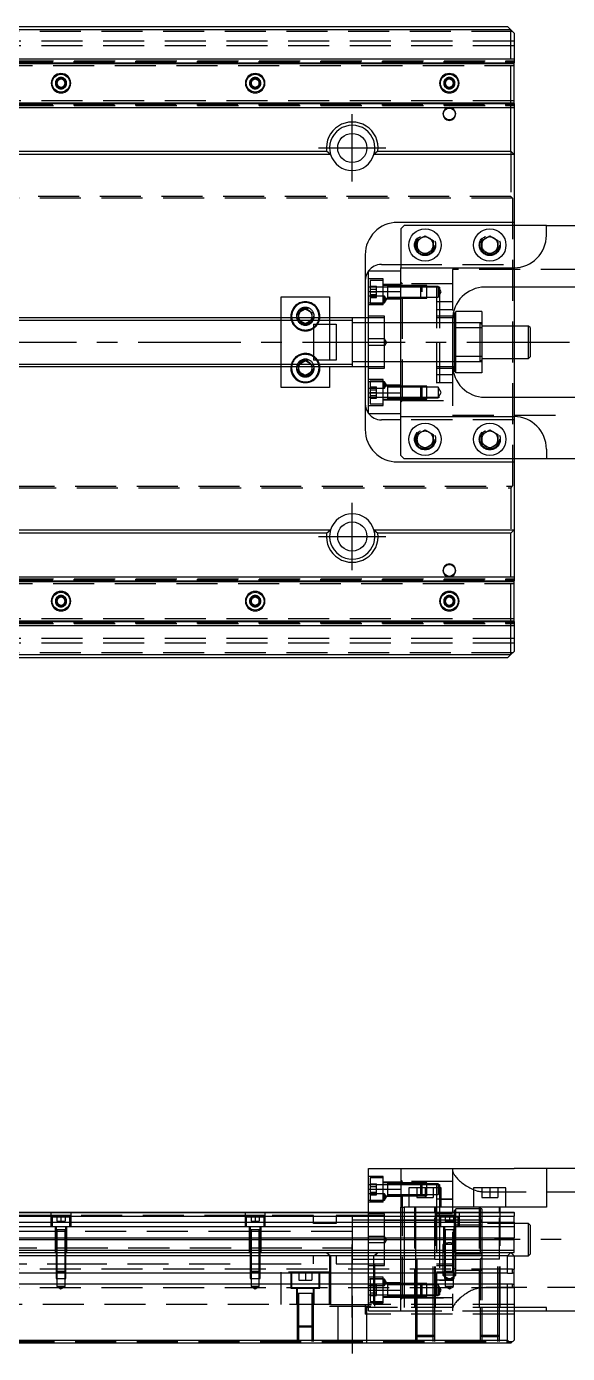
# Model space of a CAD drawing. Extents: x -12 to 752, y -349 to 110.
# Drawn here: x 309.3 to 476.5, y -312.4 to 97.5 of the extents above; entities that cross this region are included whole.
import ezdxf

# ---------------------------------------------------------------- set-up
doc = ezdxf.new("R2010")
doc.units = 0
doc.linetypes.add('CENTER', pattern=[50.8, 31.75, -6.35, 6.35, -6.35])
doc.linetypes.add('DASHED', pattern=[19.05, 12.7, -6.35])
doc.layers.get('0').update_dxf_attribs({"linetype": 'CONTINUOUS'})
doc.layers.add('CENTER', color=1, linetype='CENTER')

msp = doc.modelspace()

# ---------------------------------------------------------------- linework, layer by layer
at = {"color": 3, "linetype": 'DASHED'}
for p, q in [((459.5, 96), (290.5, 96)), ((460, 93), (0, 93)), ((460, 91.5), (0, 91.5)), ((0, 86.7), (460, 86.7)), ((298.5, 86.26), (460, 86.26)), ((305, 86.91), (460, 86.91)), ((459, 72.5), (459, 87.5)), ((298.5, 85.5), (460, 85.5)), ((318.5, 80), (318.52, 80.22)), ((378.5, 80), (378.52, 80.22)), ((438.5, 80), (438.52, 80.22)), ((460, 74.5), (298.5, 74.5)), ((0, 73.3), (460, 73.3)), ((298.5, 73.74), (460, 73.74)), ((305, 73.09), (460, 73.09)), ((459, 59), (459, 45)), ((459.5, 44.5), (0.5, 44.5)), ((459, 45), (1, 45)), ((459.5, 44.5), (459, 45)), ((459.5, 44.5), (459.5, -44.5)), ((460, 36), (460, 24)), ((429.5, 30), (429.52, 30.35)), ((449.5, 30), (449.52, 30.35)), ((425, 24), (460, 24)), ((425, 15.65), (425, 22)), ((441, 22.5), (441, 7)), ((500, 22.5), (441, 22.5)), ((460, 24), (460, 23)), ((460, 23), (460, 17)), ((419.5, 19.56), (415, 19.56)), ((415.5, 17), (415, 17)), ((419.5, 19.06), (415.5, 19.06)), ((415.5, 19.06), (415.5, 15.56)), ((415.5, 17.29), (417.5, 17.29)), ((415.5, 17.06), (417.5, 17.06)), ((419.5, 17), (415.5, 17)), ((415.5, 16.42), (417.5, 16.42)), ((417.5, 16.42), (417.5, 17.29)), ((417.5, 14.69), (417.5, 16.42)), ((419.5, 11.56), (419.5, 19.56)), ((425, 17.81), (419.5, 17.81)), ((420.9, 17.56), (419.5, 17.56)), ((420.9, 17), (419.5, 17)), ((420.9, 17.56), (420.89, 17.56)), ((420.9, 17.56), (420.9, 13.56)), ((420.9, 17.56), (420.9, 17.56)), ((425, 17.56), (420.9, 17.56)), ((425, 17.21), (420.9, 17.21)), ((425, 17), (420.9, 17)), ((420.9, 16.97), (420.9, 15.7)), ((425.5, 18), (425, 18.5)), ((425.5, 18), (425, 18)), ((431.15, 17.56), (425, 17.56)), ((431.15, 17.56), (425, 17.56)), ((431.5, 17.21), (425, 17.21)), ((431.5, 17), (425, 17)), ((441, 18), (425.5, 18)), ((425.5, -18), (425.5, 18)), ((431.5, 17.21), (431.15, 17.56)), ((433, 17.56), (431.15, 17.56)), ((431.15, 15.56), (431.15, 17.56)), ((431.5, 17.21), (431.5, 15.56)), ((433, 17.21), (431.5, 17.21)), ((433, 17), (431.5, 17)), ((433, 13.56), (433, 17.56)), ((436.5, 17.21), (433, 17.21)), ((436, 17), (433, 17)), ((437, 17), (436, 17)), ((436, 17), (436, 0)), ((437.45, 15.56), (436.5, 17.21)), ((436.5, 17.21), (436.5, 15.56)), ((437, 17), (437, 0)), ((420, 14.2), (415, 14.2)), ((415.5, 15.56), (415.5, 12.06)), ((415.5, 15.56), (417.5, 15.56)), ((415.5, 14.69), (417.5, 14.69)), ((415.5, 14.06), (417.5, 14.06)), ((415.5, 13.82), (417.5, 13.82)), ((417.5, 13.82), (417.5, 14.69)), ((419.5, 13.56), (420.9, 13.56)), ((425, 13.31), (419.5, 13.31)), ((420.6, 13.2), (420, 14.2)), ((420, 13.2), (420, 14.2)), ((420, 12.2), (420.6, 13.2)), ((420.6, 13.2), (420, 13.2)), ((420, 12.2), (420, 13.2)), ((420.89, 13.56), (420.9, 13.56)), ((420.9, 15.42), (420.9, 14.14)), ((420.9, 13.91), (425, 13.91)), ((420.9, 13.56), (420.9, 13.56)), ((420.9, 13.56), (425, 13.56)), ((425, 13.91), (431.5, 13.91)), ((425, 13.56), (431.15, 13.56)), ((425, 13.56), (431.15, 13.56)), ((431.15, 13.56), (431.15, 15.56)), ((431.15, 13.56), (431.5, 13.91)), ((431.15, 13.56), (433, 13.56)), ((431.5, 13.91), (433, 13.91)), ((433, 13.91), (436.5, 13.91)), ((437, 12.5), (436, 12.5)), ((436.5, 13.91), (437.45, 15.56)), ((436.5, 15.56), (436.5, 13.91)), ((441, 12.5), (437, 12.5)), ((393, 8), (393.01, 8.25)), ((415, 12.2), (420, 12.2)), ((419.5, 11.56), (415, 11.56)), ((415.5, 12.06), (419.5, 12.06)), ((441, 10), (436, 10)), ((388, 2.5), (388, 7.5)), ((393.5, 6.85), (393.5, 7.5)), ((395.5, 5.69), (393.5, 6.85)), ((397.5, 6.85), (395.5, 5.69)), ((397.5, 7.5), (397.5, 6.85)), ((403, 7.5), (403, -7.5)), ((415, 6), (410, 6)), ((414, 7.5), (414, 6)), ((414, 6), (414, -6)), ((420, 8), (415, 8)), ((420, 7.5), (415, 7.5)), ((420, 6), (415, 6)), ((420, 1), (420, 8)), ((425, 6), (420, 6)), ((436, 6), (425, 6)), ((441, 8), (436, 8)), ((441, 7.5), (436, 7.5)), ((441, 6), (436, 6)), ((441.01, 7.5), (441, 7.5)), ((441.5, 6), (441, 6)), ((442, 6), (441.5, 6)), ((449.5, 6), (442, 6)), ((450, 5.5), (449.5, 6)), ((449.5, -6), (449.5, 6)), ((450, 6), (449.5, 6)), ((460, 5), (460, -5)), ((388, -2.5), (388, 2.5)), ((420, 1), (415, 1)), ((420.6, 0), (420, 1)), ((420, -1), (420, 1)), ((436, 0), (436, -17)), ((437, 0), (437, -17)), ((388, -7.5), (388, -2.5)), ((420, -1), (415, -1)), ((420.6, 0), (420, -1)), ((420, -8), (420, -1)), ((393, -8), (393.01, -7.75)), ((393.5, -6.85), (395.5, -5.69)), ((393.5, -7.5), (393.5, -6.85)), ((395.5, -5.69), (397.5, -6.85)), ((397.5, -6.85), (397.5, -7.5)), ((410, -6), (415, -6)), ((414, -6), (414, -7.5)), ((415, -6), (420, -6)), ((415, -7.5), (420, -7.5)), ((415, -8), (420, -8)), ((420, -6), (425, -6)), ((425, -6), (436, -6)), ((436, -6), (441, -6)), ((436, -7.5), (441, -7.5)), ((436, -8), (441, -8)), ((441, -6), (441.5, -6)), ((441, -7), (441, -22.5)), ((441, -7.5), (441.01, -7.5)), ((441.5, -6), (442, -6)), ((442, -6), (449.5, -6)), ((449.5, -6), (450, -5.5)), ((449.5, -6), (450, -6)), ((419.5, -11.56), (415, -11.56)), ((420, -12.2), (415, -12.2)), ((419.5, -12.06), (415.5, -12.06)), ((415.5, -12.06), (415.5, -19.06)), ((419.5, -15.56), (419.5, -11.56)), ((420.6, -13.2), (420, -12.2)), ((420, -13.2), (420, -12.2)), ((436, -10), (441, -10)), ((415, -14.2), (420, -14.2)), ((415.5, -13.82), (417.5, -13.82)), ((415.5, -14.06), (417.5, -14.06)), ((415.5, -14.69), (417.5, -14.69)), ((415.5, -15.56), (417.5, -15.56)), ((417.5, -14.06), (417.5, -13.82)), ((417.5, -15.56), (417.5, -14.06)), ((417.5, -17.06), (417.5, -15.56)), ((425, -13.31), (419.5, -13.31)), ((420.9, -13.56), (419.5, -13.56)), ((419.5, -19.56), (419.5, -15.56)), ((420.6, -13.2), (420, -13.2)), ((420, -14.2), (420.6, -13.2)), ((420.6, -13.2), (420, -13.2)), ((420, -14.2), (420, -13.2)), ((420.9, -13.56), (420.89, -13.56)), ((420.9, -13.56), (420.9, -17.56)), ((420.9, -13.56), (420.9, -17.56)), ((420.9, -13.56), (420.9, -17.56)), ((425, -13.56), (420.9, -13.56)), ((420.9, -13.56), (420.9, -13.56)), ((425, -13.91), (420.9, -13.91)), ((431.15, -13.56), (425, -13.56)), ((431.15, -13.56), (425, -13.56)), ((431.5, -13.91), (425, -13.91)), ((425, -22), (425, -15.65)), ((431.5, -13.91), (431.15, -13.56)), ((433, -13.56), (431.15, -13.56)), ((431.15, -17.56), (431.15, -13.56)), ((433, -13.91), (431.5, -13.91)), ((431.5, -13.91), (431.5, -17.21)), ((433, -17.56), (433, -13.56)), ((436.5, -13.91), (433, -13.91)), ((436, -12.5), (437, -12.5)), ((437.45, -15.56), (436.5, -13.91)), ((436.5, -13.91), (436.5, -17.21)), ((436.5, -17.21), (437.45, -15.56)), ((437, -12.5), (441, -12.5)), ((415, -17), (415.5, -17)), ((415, -19.56), (419.5, -19.56)), ((415.5, -16.42), (417.5, -16.42)), ((415.5, -17), (419.5, -17)), ((415.5, -17.06), (417.5, -17.06)), ((415.5, -17.29), (417.5, -17.29)), ((415.5, -19.06), (419.5, -19.06)), ((417.5, -17.29), (417.5, -17.06)), ((419.5, -17), (420.9, -17)), ((419.5, -17.56), (420.9, -17.56)), ((419.5, -17.81), (425, -17.81)), ((420.89, -17.56), (420.9, -17.56)), ((420.9, -17), (425, -17)), ((420.9, -17.21), (425, -17.21)), ((420.9, -17.56), (425, -17.56)), ((420.9, -17.56), (420.9, -17.56)), ((425, -17), (431.5, -17)), ((425, -17.21), (431.5, -17.21)), ((425, -17.56), (431.15, -17.56)), ((425, -17.56), (431.15, -17.56)), ((425, -18.5), (425.5, -18)), ((425, -18), (425.5, -18)), ((425.5, -18), (441, -18)), ((431.15, -17.56), (431.5, -17.21)), ((431.15, -17.56), (433, -17.56)), ((431.5, -17), (433, -17)), ((431.5, -17.21), (433, -17.21)), ((433, -17), (436, -17)), ((433, -17.21), (436.5, -17.21)), ((436, -17), (437, -17)), ((460, -17), (460, -23)), ((460, -24), (425, -24)), ((441, -22.5), (500, -22.5)), ((460, -23), (460, -24)), ((460, -24), (460, -36)), ((429.5, -30), (429.51, -29.71)), ((449.5, -30), (449.51, -29.71)), ((0.5, -44.5), (459.5, -44.5)), ((1, -45), (459, -45)), ((459, -45), (459.5, -44.5)), ((459, -45), (459, -59)), ((0, -73.3), (460, -73.3)), ((298.5, -73.74), (460, -73.74)), ((305, -73.09), (460, -73.09)), ((459, -87.5), (459, -72.5)), ((298.5, -74.5), (460, -74.5)), ((318.5, -80), (318.52, -79.75)), ((378.5, -80), (378.52, -79.75)), ((438.5, -80), (438.52, -79.78)), ((460, -85.5), (298.5, -85.5)), ((0, -86.7), (460, -86.7)), ((298.5, -86.26), (460, -86.26)), ((305, -86.91), (460, -86.91)), ((460, -91.5), (0, -91.5)), ((460, -93), (0, -93)), ((459.5, -96), (290.5, -96)), ((419.5, -257.66), (415, -257.66)), ((419.5, -258.16), (415.5, -258.16)), ((415.5, -258.16), (415.5, -261.66)), ((419.5, -265.66), (419.5, -257.66)), ((441, -255.22), (441, -255.84)), ((441, -255.84), (441.01, -255.98)), ((441, -255.84), (441, -298.6)), ((441.01, -255.98), (441.04, -256.14)), ((441.04, -256.14), (441.08, -256.3)), ((441.08, -256.3), (441.15, -256.48)), ((441.15, -256.48), (441.23, -256.66)), ((441.23, -256.66), (441.34, -256.86)), ((441.34, -256.86), (441.45, -257.05)), ((441.45, -257.05), (441.59, -257.26)), ((441.59, -257.26), (441.79, -257.54)), ((441.79, -257.54), (442.02, -257.82)), ((442.02, -257.82), (442.27, -258.12)), ((442.27, -258.12), (442.55, -258.41)), ((415, -260.22), (415.5, -260.22)), ((415, -260.22), (415.5, -260.22)), ((415.5, -259.93), (417.5, -259.93)), ((415.5, -260.16), (417.5, -260.16)), ((415.5, -260.22), (419.5, -260.22)), ((415.5, -260.22), (419.5, -260.22)), ((415.5, -260.8), (417.5, -260.8)), ((415.5, -261.66), (415.5, -265.16)), ((415.5, -261.66), (417.5, -261.66)), ((417.5, -260.8), (417.5, -259.93)), ((417.5, -262.53), (417.5, -260.8)), ((425, -259.41), (419.5, -259.41)), ((420.9, -259.66), (419.5, -259.66)), ((419.5, -260.22), (420.9, -260.22)), ((419.5, -260.22), (420.9, -260.22)), ((420.9, -259.66), (420.89, -259.66)), ((425, -259.66), (420.9, -259.66)), ((420.9, -259.66), (420.9, -259.66)), ((420.9, -259.66), (420.9, -263.66)), ((420.9, -260.01), (420.9, -261.53)), ((425, -260.01), (420.9, -260.01)), ((420.9, -260.22), (425, -260.22)), ((420.9, -260.22), (425, -260.22)), ((420.9, -261.53), (420.9, -261.8)), ((420.9, -261.66), (420.9, -263.66)), ((420.9, -261.8), (420.9, -263.31)), ((425.5, -259.22), (425, -258.72)), ((425.5, -259.22), (425, -259.22)), ((431.15, -259.66), (425, -259.66)), ((431.15, -259.66), (425, -259.66)), ((431.5, -260.01), (425, -260.01)), ((425, -260.22), (431.5, -260.22)), ((425, -260.22), (431.5, -260.22)), ((425.5, -295.22), (425.5, -259.22)), ((441, -259.22), (425.5, -259.22)), ((430, -261.22), (430, -264.22)), ((431.5, -260.01), (431.15, -259.66)), ((433, -259.66), (431.15, -259.66)), ((431.15, -261.22), (431.15, -259.66)), ((431.15, -261.66), (431.15, -261.22)), ((431.15, -263.66), (431.15, -261.66)), ((433, -260.01), (431.5, -260.01)), ((431.5, -260.01), (431.5, -261.22)), ((431.5, -260.22), (433, -260.22)), ((431.5, -260.22), (433, -260.22)), ((431.5, -261.22), (431.5, -261.66)), ((431.5, -261.66), (431.5, -263.31)), ((432.5, -261.22), (432.5, -264.22)), ((433, -261.22), (433, -259.66)), ((436.5, -260.01), (433, -260.01)), ((433, -260.22), (436, -260.22)), ((433, -260.22), (436, -260.22)), ((433, -263.66), (433, -261.22)), ((435, -261.22), (435, -264.22)), ((436, -260.22), (437, -260.22)), ((436, -260.22), (436, -261.22)), ((436, -261.22), (436, -267.22)), ((437.45, -261.66), (436.5, -260.01)), ((436.5, -260.01), (436.5, -261.66)), ((436.5, -263.31), (437.45, -261.66)), ((436.5, -261.66), (436.5, -263.31)), ((437, -260.22), (437, -268.72)), ((442.55, -258.41), (442.85, -258.72)), ((442.85, -258.72), (443.18, -259.02)), ((443.18, -259.02), (443.47, -259.28)), ((443.47, -259.28), (443.77, -259.54)), ((443.77, -259.54), (444.1, -259.8)), ((444.1, -259.8), (444.43, -260.05)), ((444.43, -260.05), (444.79, -260.31)), ((444.79, -260.31), (445.17, -260.56)), ((445.17, -260.56), (445.57, -260.81)), ((445.57, -260.81), (445.98, -261.05)), ((445.98, -261.05), (446.36, -261.26)), ((446.36, -261.26), (446.75, -261.45)), ((446.75, -261.45), (447.16, -261.64)), ((447.16, -261.64), (447.58, -261.81)), ((447.58, -261.81), (448.01, -261.97)), ((448.01, -261.97), (448.45, -262.11)), ((448.45, -262.11), (448.75, -262.19)), ((448.75, -262.19), (449.06, -262.26)), ((449.06, -262.26), (449.37, -262.33)), ((450, -261.22), (450, -264.22)), ((452.5, -261.22), (452.5, -264.22)), ((455, -261.22), (455, -264.22)), ((420, -263.02), (415, -263.02)), ((415, -265.02), (420, -265.02)), ((419.5, -265.66), (415, -265.66)), ((415.5, -262.53), (417.5, -262.53)), ((415.5, -263.16), (417.5, -263.16)), ((415.5, -263.4), (417.5, -263.4)), ((415.5, -265.16), (419.5, -265.16)), ((417.5, -263.4), (417.5, -262.53)), ((419.5, -263.66), (420.9, -263.66)), ((425, -263.91), (419.5, -263.91)), ((420.6, -264.02), (420, -263.02)), ((420, -264.02), (420, -263.02)), ((420.6, -264.02), (420, -264.02)), ((420, -265.02), (420.6, -264.02)), ((420, -265.02), (420, -264.02)), ((420.6, -264.02), (420, -264.02)), ((420.89, -263.66), (425, -263.66)), ((420.9, -263.31), (425, -263.31)), ((425, -263.31), (427.5, -263.31)), ((425, -263.66), (427.5, -263.66)), ((425, -263.66), (427.5, -263.66)), ((427.5, -263.31), (431.5, -263.31)), ((427.5, -263.66), (431.15, -263.66)), ((427.5, -263.66), (431.15, -263.66)), ((430, -264.22), (432.5, -264.22)), ((431.15, -263.66), (431.5, -263.31)), ((431.15, -263.66), (433, -263.66)), ((431.5, -263.31), (433, -263.31)), ((432.5, -264.22), (435, -264.22)), ((433, -263.31), (436.5, -263.31)), ((437, -264.72), (436, -264.72)), ((437, -264.72), (437.5, -264.72)), ((437.5, -264.72), (437, -264.72)), ((437.5, -264.72), (441, -264.72)), ((441, -264.72), (437.5, -264.72)), ((449.37, -262.33), (449.68, -262.38)), ((449.68, -262.38), (450.01, -262.42)), ((450, -264.22), (452.5, -264.22)), ((450.01, -262.42), (450.34, -262.46)), ((450.34, -262.46), (450.67, -262.47)), ((450.67, -262.47), (451, -262.48)), ((451, -262.48), (483, -262.48)), ((452.5, -264.22), (455, -264.22)), ((317, -269.72), (298.5, -269.72)), ((317, -273.22), (317, -268.72)), ((323, -269.72), (317, -269.72)), ((317.25, -270.22), (317.25, -273.22)), ((322.75, -270.22), (317.25, -270.22)), ((318.75, -270.22), (318.75, -271.52)), ((320, -270.22), (320, -271.52)), ((321.25, -270.22), (321.25, -271.52)), ((322.75, -273.22), (322.75, -270.22)), ((323, -268.72), (323, -273.22)), ((377, -269.72), (323, -269.72)), ((377, -273.22), (377, -268.72)), ((383, -269.72), (377, -269.72)), ((377.25, -270.22), (377.25, -273.22)), ((382.75, -270.22), (377.25, -270.22)), ((378.75, -270.22), (378.75, -271.52)), ((380, -270.22), (380, -271.52)), ((381.25, -270.22), (381.25, -271.52)), ((382.75, -273.22), (382.75, -270.22)), ((383, -268.72), (383, -273.22)), ((398, -269.72), (383, -269.72)), ((398, -272.22), (398, -269.72)), ((410, -269.72), (405, -269.72)), ((405, -269.72), (405, -272.22)), ((415, -269.72), (410, -269.72)), ((410, -269.72), (410, -277.22)), ((410, -269.72), (410, -277.22)), ((415, -281.22), (415, -268.72)), ((420, -269.22), (415, -269.22)), ((420, -269.72), (415, -269.72)), ((420, -276.22), (420, -269.22)), ((425, -281.22), (425, -268.72)), ((426, -268.72), (426, -281.22)), ((429.25, -267.22), (429.25, -298.22)), ((429.5, -267.22), (429.5, -268.72)), ((429.5, -268.72), (429.5, -281.22)), ((435.5, -268.72), (435.5, -267.22)), ((435.5, -283.22), (435.5, -268.72)), ((435.75, -298.22), (435.75, -267.22)), ((436, -267.22), (436, -268.72)), ((436, -268.72), (436, -294.22)), ((441, -269.22), (436, -269.22)), ((441.5, -269.72), (436, -269.72)), ((437, -273.22), (437, -268.72)), ((437.25, -270.22), (437.25, -273.22)), ((442.75, -270.22), (437.25, -270.22)), ((438.75, -270.22), (438.75, -271.52)), ((440, -270.22), (440, -271.52)), ((441.25, -270.22), (441.25, -271.52)), ((441.75, -268.22), (441.5, -268.22)), ((441.5, -268.22), (441.5, -268.72)), ((441.5, -268.72), (441.5, -273.22)), ((442, -268.72), (442, -267.72)), ((449.5, -267.72), (442, -267.72)), ((442, -272.75), (442, -268.72)), ((442.75, -273.22), (442.75, -270.22)), ((443, -268.72), (443, -273.22)), ((449.25, -267.22), (449.25, -298.22)), ((449.5, -267.22), (449.5, -268.72)), ((450, -267.72), (449.5, -267.72)), ((449.5, -268.72), (449.5, -283.22)), ((450, -267.72), (450, -268.72)), ((450, -268.72), (450, -272.75)), ((455.5, -268.72), (455.5, -267.22)), ((455.5, -283.22), (455.5, -268.72)), ((455.75, -298.22), (455.75, -267.22)), ((323, -273.22), (317, -273.22)), ((318.25, -281.22), (318.25, -273.22)), ((318.5, -273.22), (318.5, -274.22)), ((318.5, -274.21), (318.5, -274.22)), ((321.5, -274.22), (318.5, -274.22)), ((318.5, -274.22), (318.5, -274.22)), ((318.5, -274.22), (318.5, -281.22)), ((318.75, -271.52), (320, -271.52)), ((318.75, -274.22), (318.75, -281.22)), ((320, -271.52), (321.25, -271.52)), ((321.5, -274.22), (320, -274.22)), ((321.25, -281.22), (321.25, -274.22)), ((321.5, -274.22), (321.5, -273.22)), ((321.5, -274.22), (321.5, -274.21)), ((321.5, -274.22), (321.5, -274.22)), ((321.5, -281.22), (321.5, -274.22)), ((321.75, -273.22), (321.75, -281.22)), ((383, -273.22), (377, -273.22)), ((378.25, -281.22), (378.25, -273.22)), ((378.5, -273.22), (378.5, -274.22)), ((378.5, -274.21), (378.5, -274.22)), ((381.5, -274.22), (378.5, -274.22)), ((378.5, -274.22), (378.5, -281.22)), ((378.5, -274.22), (378.5, -274.22)), ((378.75, -271.52), (380, -271.52)), ((378.75, -274.22), (378.75, -281.22)), ((380, -271.52), (381.25, -271.52)), ((381.5, -274.22), (380, -274.22)), ((381.25, -281.22), (381.25, -274.22)), ((381.5, -274.22), (381.5, -273.22)), ((381.5, -274.22), (381.5, -274.21)), ((381.5, -281.22), (381.5, -274.22)), ((381.5, -274.22), (381.5, -274.22)), ((381.75, -273.22), (381.75, -281.22)), ((405, -272.22), (398, -272.22)), ((415, -271.22), (410, -271.22)), ((420, -271.22), (415, -271.22)), ((425, -271.22), (420, -271.22)), ((420, -271.22), (425, -271.22)), ((429.5, -271.22), (425, -271.22)), ((425, -271.22), (429.5, -271.22)), ((436, -271.22), (429.5, -271.22)), ((429.5, -271.22), (436, -271.22)), ((441.5, -271.22), (436, -271.22)), ((437, -273.22), (437, -294.22)), ((443, -273.22), (437, -273.22)), ((438.25, -281.22), (438.25, -273.22)), ((438.5, -273.22), (438.5, -274.22)), ((438.5, -274.21), (438.5, -274.22)), ((438.5, -274.22), (438.5, -274.22)), ((438.5, -274.22), (438.5, -281.22)), ((438.75, -271.52), (440, -271.52)), ((438.75, -274.22), (438.75, -281.22)), ((440, -271.52), (441.25, -271.52)), ((441.25, -281.22), (441.25, -274.22)), ((449.5, -271.22), (441.5, -271.22)), ((441.5, -274.22), (441.5, -273.22)), ((441.5, -274.22), (441.5, -274.21)), ((441.5, -274.22), (441.5, -274.22)), ((441.5, -281.22), (441.5, -274.22)), ((441.75, -273.22), (441.75, -281.22)), ((442, -278.72), (442, -272.75)), ((450, -272.75), (442, -272.75)), ((450, -271.72), (449.5, -271.22)), ((450, -271.22), (449.5, -271.22)), ((464.5, -272.22), (450, -272.22)), ((450, -272.75), (450, -281.69)), ((465, -272.72), (464.5, -272.22)), ((464.5, -277.22), (464.5, -272.22)), ((465, -272.72), (465, -277.22)), ((318.25, -274.72), (298.5, -274.72)), ((298.5, -277.22), (460, -277.22)), ((318.5, -274.72), (318.25, -274.72)), ((318.75, -274.72), (318.5, -274.72)), ((321.25, -274.72), (318.75, -274.72)), ((321.5, -274.72), (321.25, -274.72)), ((321.75, -274.72), (321.5, -274.72)), ((378.25, -274.72), (321.75, -274.72)), ((378.5, -274.72), (378.25, -274.72)), ((378.75, -274.72), (378.5, -274.72)), ((381.25, -274.72), (378.75, -274.72)), ((381.5, -274.72), (381.25, -274.72)), ((381.75, -274.72), (381.5, -274.72)), ((410, -274.72), (381.75, -274.72)), ((410, -277.22), (410, -281.22)), ((410, -277.22), (410, -281.22)), ((420, -276.22), (415, -276.22)), ((420, -278.22), (415, -278.22)), ((420.6, -277.22), (420, -276.22)), ((420, -278.22), (420, -276.22)), ((420.6, -277.22), (420, -278.22)), ((420, -285.22), (420, -278.22)), ((440.06, -278.22), (439.94, -278.22)), ((464.5, -282.22), (464.5, -277.22)), ((465, -277.22), (465, -281.72)), ((261.75, -279.72), (318.25, -279.72)), ((318.25, -279.72), (318.5, -279.72)), ((318.5, -279.72), (318.75, -279.72)), ((318.5, -281.22), (318.5, -286.97)), ((318.5, -281.22), (318.5, -286.97)), ((318.75, -279.72), (321.25, -279.72)), ((318.75, -281.22), (318.75, -287.22)), ((321.25, -279.72), (321.5, -279.72)), ((321.25, -287.22), (321.25, -281.22)), ((321.5, -279.72), (321.75, -279.72)), ((321.5, -286.97), (321.5, -281.22)), ((321.5, -286.97), (321.5, -281.22)), ((321.75, -279.72), (378.25, -279.72)), ((378.25, -279.72), (378.5, -279.72)), ((378.5, -279.72), (378.75, -279.72)), ((378.5, -281.22), (378.5, -286.97)), ((378.5, -281.22), (378.5, -286.97)), ((378.75, -279.72), (381.25, -279.72)), ((378.75, -281.22), (378.75, -287.22)), ((381.25, -279.72), (381.5, -279.72)), ((381.25, -287.22), (381.25, -281.22)), ((381.5, -279.72), (381.75, -279.72)), ((381.5, -286.97), (381.5, -281.22)), ((381.5, -286.97), (381.5, -281.22)), ((381.75, -279.72), (410, -279.72)), ((398, -284.72), (398, -282.22)), ((402, -281.22), (403, -282.22)), ((402.06, -281.22), (403.29, -282.22)), ((403, -282.22), (403, -297.72)), ((403.29, -282.22), (403.29, -287.52)), ((405, -282.22), (405, -284.72)), ((410, -281.22), (410, -284.72)), ((410, -281.22), (410, -284.72)), ((415, -287.52), (415, -281.22)), ((416.71, -282.22), (417.94, -281.22)), ((416.71, -287.52), (416.71, -282.22)), ((417, -282.22), (418, -281.22)), ((417, -297.72), (417, -282.22)), ((425, -287.52), (425, -281.22)), ((426, -281.22), (426, -287.52)), ((429.5, -281.22), (429.5, -283.22)), ((438, -278.72), (438, -281.22)), ((438.25, -278.72), (438, -278.72)), ((438, -281.22), (438, -287.52)), ((438.5, -278.72), (438.25, -278.72)), ((438.75, -278.72), (438.5, -278.72)), ((438.5, -281.22), (438.5, -286.97)), ((438.5, -281.22), (438.5, -286.97)), ((441.25, -278.72), (438.75, -278.72)), ((438.75, -281.22), (438.75, -287.22)), ((441.5, -278.72), (441.25, -278.72)), ((441.25, -287.22), (441.25, -281.22)), ((441.75, -278.72), (441.5, -278.72)), ((441.5, -286.97), (441.5, -281.22)), ((441.5, -286.97), (441.5, -281.22)), ((442, -278.72), (441.75, -278.72)), ((442, -281.22), (442, -278.72)), ((442, -287.52), (442, -281.22)), ((450, -281.69), (442, -281.69)), ((449.5, -283.22), (450, -282.72)), ((450, -281.69), (450, -283.22)), ((458, -282.22), (460, -282.22)), ((460, -282.22), (464.5, -282.22)), ((464.5, -282.22), (465, -281.72)), ((459.5, -286.37), (0.5, -286.37)), ((296.71, -284.72), (318.5, -284.72)), ((318.5, -284.72), (318.75, -284.72)), ((318.75, -284.72), (321.25, -284.72)), ((321.25, -284.72), (321.5, -284.72)), ((321.5, -284.72), (378.5, -284.72)), ((378.5, -284.72), (378.75, -284.72)), ((378.75, -284.72), (381.25, -284.72)), ((381.25, -284.72), (381.5, -284.72)), ((381.5, -284.72), (398, -284.72)), ((405, -284.72), (410, -284.72)), ((410, -283.22), (415, -283.22)), ((410, -284.72), (415, -284.72)), ((415, -283.22), (416.71, -283.22)), ((415, -284.72), (416.71, -284.72)), ((415, -285.22), (420, -285.22)), ((416.71, -283.22), (420, -283.22)), ((416.71, -284.72), (420, -284.72)), ((420, -283.22), (425, -283.22)), ((420, -283.22), (425, -283.22)), ((425, -283.22), (429.4, -283.22)), ((425, -283.22), (429.4, -283.22)), ((429.4, -283.22), (429.5, -283.22)), ((429.4, -283.22), (429.5, -283.22)), ((429.5, -283.21), (429.5, -283.22)), ((429.5, -283.22), (429.5, -287.52)), ((429.5, -283.22), (429.5, -283.22)), ((430, -283.22), (430, -287.52)), ((435, -298.22), (435, -283.22)), ((435.5, -298.22), (435.5, -283.21)), ((435.5, -283.22), (435.6, -283.22)), ((435.5, -283.22), (435.6, -283.22)), ((435.6, -283.22), (436, -283.22)), ((435.6, -283.22), (436, -283.22)), ((436, -283.22), (441.5, -283.22)), ((436, -284.72), (441.5, -284.72)), ((436, -285.22), (441, -285.22)), ((441.5, -283.22), (449.5, -283.22)), ((441.75, -286.22), (441.5, -286.22)), ((450, -286.72), (442, -286.72)), ((449.5, -283.21), (449.5, -298.22)), ((450, -283.22), (450, -298.22)), ((455, -298.22), (455, -283.22)), ((455.5, -298.22), (455.5, -283.21)), ((318.5, -286.97), (318.75, -287.22)), ((318.5, -286.97), (318.5, -287.52)), ((318.5, -286.97), (321.5, -286.97)), ((318.5, -287.52), (318.5, -289.22)), ((318.5, -289.22), (321.5, -289.22)), ((318.75, -287.22), (318.75, -289.22)), ((321.25, -287.22), (318.75, -287.22)), ((318.75, -289.22), (318.75, -291.72)), ((321.25, -287.22), (321.5, -286.97)), ((321.25, -289.22), (321.25, -287.22)), ((321.25, -291.72), (321.25, -289.22)), ((321.5, -287.52), (321.5, -286.97)), ((321.5, -289.22), (321.5, -287.52)), ((378.5, -286.97), (378.75, -287.22)), ((378.5, -286.97), (378.5, -287.52)), ((378.5, -286.97), (381.5, -286.97)), ((378.5, -287.52), (378.5, -289.22)), ((378.5, -289.22), (381.5, -289.22)), ((378.75, -287.22), (378.75, -289.22)), ((381.25, -287.22), (378.75, -287.22)), ((378.75, -289.22), (378.75, -291.72)), ((381.25, -287.22), (381.5, -286.97)), ((381.25, -289.22), (381.25, -287.22)), ((381.25, -291.72), (381.25, -289.22)), ((381.5, -287.52), (381.5, -286.97)), ((381.5, -289.22), (381.5, -287.52)), ((403, -287.22), (388, -287.22)), ((388, -287.52), (388, -287.22)), ((388, -290.92), (388, -287.52)), ((388, -297.22), (388, -290.92)), ((391, -287.22), (391, -292.22)), ((391.25, -287.22), (391.25, -287.52)), ((391.25, -287.52), (391.25, -290.92)), ((391.25, -290.92), (391.25, -292.22)), ((393.5, -287.22), (393.5, -289.72)), ((393.5, -289.72), (395.5, -289.72)), ((395.5, -287.22), (395.5, -289.72)), ((395.5, -289.72), (397.5, -289.72)), ((397.5, -287.22), (397.5, -289.72)), ((399.75, -287.52), (399.75, -287.22)), ((399.75, -290.92), (399.75, -287.52)), ((399.75, -292.22), (399.75, -290.92)), ((400, -292.22), (400, -287.22)), ((403, -287.52), (403, -287.22)), ((403, -290.92), (403, -287.52)), ((403, -297.22), (403, -290.92)), ((403.29, -287.52), (403.29, -290.92)), ((403.29, -290.92), (403.29, -297.22)), ((415, -290.92), (415, -287.52)), ((419.5, -288.78), (415, -288.78)), ((420, -289.42), (415, -289.42)), ((415, -292.87), (415, -290.92)), ((416.71, -289.28), (415.5, -289.28)), ((415.5, -289.28), (415.5, -290.92)), ((415.5, -290.92), (415.5, -296.28)), ((416.71, -290.92), (416.71, -287.52)), ((419.5, -289.28), (416.71, -289.28)), ((416.71, -297.22), (416.71, -290.92)), ((419.5, -292.78), (419.5, -288.78)), ((425, -290.53), (419.5, -290.53)), ((420.9, -290.78), (419.5, -290.78)), ((420.6, -290.42), (420, -289.42)), ((420, -290.42), (420, -289.42)), ((420, -291.42), (420.6, -290.42)), ((420.6, -290.42), (420, -290.42)), ((420, -291.42), (420, -290.42)), ((420.9, -290.78), (420.89, -290.78)), ((420.9, -290.78), (420.9, -294.78)), ((425, -290.78), (420.9, -290.78)), ((420.9, -290.78), (420.9, -290.78)), ((420.9, -290.92), (420.9, -294.78)), ((425, -290.92), (425, -287.52)), ((429.5, -290.78), (425, -290.78)), ((429.5, -290.78), (425, -290.78)), ((425, -298.22), (425, -290.92)), ((426, -287.52), (426, -290.92)), ((426, -290.92), (426, -298.22)), ((429.5, -287.52), (429.5, -290.92)), ((430, -290.78), (429.5, -290.78)), ((430, -290.78), (429.5, -290.78)), ((429.5, -290.92), (429.5, -298.22)), ((430, -287.52), (430, -290.92)), ((431.15, -290.78), (430, -290.78)), ((431.15, -290.78), (430, -290.78)), ((430, -290.92), (430, -298.22)), ((431.5, -291.13), (431.15, -290.78)), ((433, -290.78), (431.15, -290.78)), ((431.15, -294.78), (431.15, -290.78)), ((433, -294.78), (433, -290.78)), ((436, -287.22), (438.75, -287.22)), ((438.75, -287.22), (436, -287.22)), ((437, -289.72), (436, -289.72)), ((437, -289.72), (441, -289.72)), ((441, -289.72), (437, -289.72)), ((438, -287.52), (438, -287.59)), ((438, -287.59), (438, -288.22)), ((438, -287.59), (438.17, -288.22)), ((438.5, -287.59), (438, -287.59)), ((438, -288.22), (440, -289.37)), ((442, -288.22), (438, -288.22)), ((438.5, -286.97), (438.75, -287.22)), ((438.5, -286.97), (438.5, -287.52)), ((438.5, -286.97), (441.5, -286.97)), ((438.5, -287.52), (438.5, -289.22)), ((441.5, -287.59), (438.5, -287.59)), ((438.5, -289.22), (441.5, -289.22)), ((438.75, -287.22), (438.75, -289.22)), ((441.25, -287.22), (438.75, -287.22)), ((438.75, -289.22), (438.75, -291.72)), ((440, -289.37), (442, -288.22)), ((441.25, -287.22), (441.5, -286.97)), ((441.25, -289.22), (441.25, -287.22)), ((441.25, -291.72), (441.25, -289.22)), ((441.5, -287.52), (441.5, -286.97)), ((441.5, -289.22), (441.5, -287.52)), ((442, -287.59), (441.5, -287.59)), ((441.83, -288.22), (442, -287.59)), ((442, -287.59), (442, -287.52)), ((442, -288.22), (442, -287.59)), ((459.5, -292.07), (0.5, -292.07)), ((318.75, -291.72), (320, -292.44)), ((321.25, -291.72), (318.75, -291.72)), ((320, -292.44), (321.25, -291.72)), ((378.75, -291.72), (380, -292.44)), ((381.25, -291.72), (378.75, -291.72)), ((380, -292.44), (381.25, -291.72)), ((391, -292.22), (400, -292.22)), ((392.75, -292.22), (392.75, -297.22)), ((393, -292.22), (393, -293.82)), ((393, -293.81), (393, -297.22)), ((398, -293.82), (393, -293.82)), ((398, -293.82), (393, -293.82)), ((393.4, -293.82), (393.4, -297.22)), ((397.6, -297.22), (397.6, -293.82)), ((398, -293.82), (398, -292.22)), ((398, -297.22), (398, -293.81)), ((398.25, -297.22), (398.25, -292.22)), ((415, -291.42), (420, -291.42)), ((415, -299.22), (415, -292.87)), ((415, -292.87), (416.71, -292.87)), ((415, -294.22), (425, -294.22)), ((415, -294.22), (425, -294.22)), ((415.5, -291.04), (417.5, -291.04)), ((415.5, -291.28), (417.5, -291.28)), ((415.5, -291.91), (417.5, -291.91)), ((415.5, -292.78), (417.5, -292.78)), ((415.5, -293.64), (417.5, -293.64)), ((415.5, -294.28), (417.5, -294.28)), ((415.5, -294.51), (417.5, -294.51)), ((416.71, -292.87), (425, -292.87)), ((417.5, -291.28), (417.5, -291.04)), ((417.5, -292.78), (417.5, -291.28)), ((417.5, -294.28), (417.5, -292.78)), ((417.5, -294.51), (417.5, -294.28)), ((419.5, -296.78), (419.5, -292.78)), ((419.5, -294.78), (420.9, -294.78)), ((419.5, -295.03), (425, -295.03)), ((420.89, -294.78), (425, -294.78)), ((425, -291.13), (420.9, -291.13)), ((420.9, -292.78), (420.9, -294.78)), ((420.9, -294.43), (425, -294.43)), ((429.5, -291.13), (425, -291.13)), ((425, -294.22), (436, -294.22)), ((425, -294.22), (436, -294.22)), ((425, -294.43), (431.5, -294.43)), ((425, -294.43), (431.5, -294.43)), ((425, -294.78), (431.15, -294.78)), ((425, -294.78), (431.15, -294.78)), ((430, -291.13), (429.5, -291.13)), ((431.5, -291.13), (430, -291.13)), ((431.15, -294.78), (431.5, -294.43)), ((431.15, -294.78), (433, -294.78)), ((433, -291.13), (431.5, -291.13)), ((431.5, -291.13), (431.5, -294.43)), ((431.5, -294.43), (433, -294.43)), ((436.5, -291.13), (433, -291.13)), ((433, -294.43), (436.5, -294.43)), ((436, -294.22), (437, -294.22)), ((437.45, -292.78), (436.5, -291.13)), ((436.5, -291.13), (436.5, -294.43)), ((436.5, -294.43), (437.45, -292.78)), ((438.75, -291.72), (440, -292.44)), ((441.25, -291.72), (438.75, -291.72)), ((440, -292.44), (441.25, -291.72)), ((443.58, -295.06), (443.28, -295.32)), ((443.9, -294.8), (443.58, -295.06)), ((444.23, -294.54), (443.9, -294.8)), ((444.57, -294.29), (444.23, -294.54)), ((444.93, -294.04), (444.57, -294.29)), ((445.29, -293.8), (444.93, -294.04)), ((445.67, -293.57), (445.29, -293.8)), ((446.07, -293.34), (445.67, -293.57)), ((446.42, -293.15), (446.07, -293.34)), ((446.79, -292.97), (446.42, -293.15)), ((447.17, -292.8), (446.79, -292.97)), ((447.55, -292.64), (447.17, -292.8)), ((447.95, -292.49), (447.55, -292.64)), ((448.36, -292.36), (447.95, -292.49)), ((448.68, -292.27), (448.36, -292.36)), ((449.01, -292.19), (448.68, -292.27)), ((449.34, -292.12), (449.01, -292.19)), ((449.62, -292.07), (449.34, -292.12)), ((451, -291.96), (449.62, -292.07)), ((483, -291.96), (451, -291.96)), ((403.29, -297.22), (296.71, -297.22)), ((393, -297.22), (393, -303.82)), ((393, -297.22), (393, -303.82)), ((393.4, -297.22), (393.4, -304.22)), ((397.6, -304.22), (397.6, -297.22)), ((398, -303.82), (398, -297.22)), ((398, -303.82), (398, -297.22)), ((403, -297.72), (417, -297.72)), ((403.29, -297.22), (416.71, -297.22)), ((405.5, -297.72), (405.5, -309.22)), ((414, -297.22), (414, -298.22)), ((414, -298.22), (414, -300.22)), ((424, -298.22), (414, -298.22)), ((414.5, -309.22), (414.5, -297.72)), ((415, -296.78), (419.5, -296.78)), ((415.5, -296.28), (419.5, -296.28)), ((460, -297.22), (416.71, -297.22)), ((460, -298.22), (424, -298.22)), ((425, -295.72), (425.5, -295.22)), ((425.5, -295.22), (425, -295.22)), ((425, -299.22), (425, -298.22)), ((425.5, -295.22), (441, -295.22)), ((441, -295.22), (425.5, -295.22)), ((429.5, -298.22), (429.5, -306.72)), ((429.5, -298.22), (429.5, -306.72)), ((430, -298.22), (430, -307.22)), ((435, -307.22), (435, -298.22)), ((435.5, -306.72), (435.5, -298.22)), ((435.5, -306.72), (435.5, -298.22)), ((441.01, -298.46), (441, -298.6)), ((441, -298.6), (441, -299.22)), ((441.03, -298.32), (441.01, -298.46)), ((441.07, -298.17), (441.03, -298.32)), ((441.13, -298), (441.07, -298.17)), ((441.23, -297.79), (441.13, -298)), ((441.35, -297.56), (441.23, -297.79)), ((441.5, -297.32), (441.35, -297.56)), ((441.66, -297.08), (441.5, -297.32)), ((441.84, -296.84), (441.66, -297.08)), ((442.04, -296.59), (441.84, -296.84)), ((442.26, -296.34), (442.04, -296.59)), ((442.49, -296.09), (442.26, -296.34)), ((442.74, -295.84), (442.49, -296.09)), ((443, -295.58), (442.74, -295.84)), ((443.28, -295.32), (443, -295.58)), ((449.5, -298.22), (449.5, -306.72)), ((449.5, -298.22), (449.5, -306.72)), ((450, -298.22), (450, -307.22)), ((455, -307.22), (455, -298.22)), ((455.5, -306.72), (455.5, -298.22)), ((455.5, -306.72), (455.5, -298.22)), ((419, -300.22), (414, -300.22)), ((415, -299.22), (425, -299.22)), ((460, -300.22), (419, -300.22)), ((425, -299.22), (455.5, -299.22)), ((455.5, -299.22), (460, -299.22)), ((393, -303.82), (393.4, -304.22)), ((393, -303.82), (393, -308.72)), ((393, -303.82), (398, -303.82)), ((393.4, -304.22), (393.4, -308.72)), ((397.6, -304.22), (393.4, -304.22)), ((397.6, -304.22), (398, -303.82)), ((397.6, -308.72), (397.6, -304.22)), ((398, -308.72), (398, -303.82)), ((429.5, -306.72), (430, -307.22)), ((429.5, -306.72), (429.5, -308.72)), ((429.5, -306.72), (435.5, -306.72)), ((430, -307.22), (430, -308.72)), ((435, -307.22), (430, -307.22)), ((435, -307.22), (435.5, -306.72)), ((435, -308.72), (435, -307.22)), ((435.5, -308.72), (435.5, -306.72)), ((449.5, -306.72), (450, -307.22)), ((449.5, -306.72), (449.5, -308.72)), ((449.5, -306.72), (455.5, -306.72)), ((450, -307.22), (450, -308.72)), ((455, -307.22), (450, -307.22)), ((455, -307.22), (455.5, -306.72)), ((455, -308.72), (455, -307.22)), ((455.5, -308.72), (455.5, -306.72)), ((0.5, -308.72), (459.5, -308.72))]:
    msp.add_line(p, q, dxfattribs=at)
at = {"color": 7, "linetype": 'CONTINUOUS'}
for p, q in [((305, 97.5), (458, 97.5)), ((459, 96.5), (305, 96.5)), ((459, 96.5), (458, 97.5)), ((460, 95.5), (459, 96.5)), ((459, 87.5), (459, 96.5)), ((460, 95.5), (460, 87.5)), ((305, 87.5), (460, 87.5)), ((305, 86.32), (460, 86.32)), ((305, 86.1), (460, 86.1)), ((460, 87.5), (460, 86.32)), ((460, 86.1), (460, 86.32)), ((460, 73.9), (460, 86.1)), ((318.75, 80.72), (320, 81.44)), ((318.75, 79.28), (318.75, 80.72)), ((320, 78.56), (318.75, 79.28)), ((320, 81.44), (321.25, 80.72)), ((321.25, 79.28), (320, 78.56)), ((321.25, 80.72), (321.25, 79.28)), ((378.75, 80.72), (380, 81.44)), ((378.75, 79.28), (378.75, 80.72)), ((380, 78.56), (378.75, 79.28)), ((380, 81.44), (381.25, 80.72)), ((381.25, 79.28), (380, 78.56)), ((381.25, 80.72), (381.25, 79.28)), ((438.75, 80.72), (440, 81.44)), ((438.75, 79.28), (438.75, 80.72)), ((440, 78.56), (438.75, 79.28)), ((440, 81.44), (441.25, 80.72)), ((441.25, 79.28), (440, 78.56)), ((441.25, 80.72), (441.25, 79.28)), ((305, 73.9), (460, 73.9)), ((460, 73.68), (460, 73.9)), ((305, 73.68), (460, 73.68)), ((305, 72.5), (460, 72.5)), ((459, 59), (459, 72.5)), ((460, 73.68), (460, 72.5)), ((460, 72.5), (460, 58)), ((305, 59), (402.06, 59)), ((403.29, 58), (305, 58)), ((403.29, 58), (402.06, 59)), ((417.94, 59), (416.71, 58)), ((460, 58), (416.71, 58)), ((417.94, 59), (459, 59)), ((459, 59), (460, 58)), ((460, 58), (460, 37)), ((460, 37), (424, 37)), ((460, 37), (460, 36)), ((426, 36), (425, 35)), ((425, 35), (425, 23)), ((470, 36), (426, 36)), ((430, 31.44), (432.5, 32.89)), ((432.5, 32.89), (435, 31.44)), ((450, 31.44), (452.5, 32.89)), ((452.5, 32.89), (455, 31.44)), ((470, 36), (491, 36)), ((470, 33), (470, 36)), ((430, 28.56), (430, 31.44)), ((435, 31.44), (435, 28.56)), ((450, 28.56), (450, 31.44)), ((455, 31.44), (455, 28.56)), ((414, 27), (414, 7.5)), ((432.5, 27.11), (430, 28.56)), ((435, 28.56), (432.5, 27.11)), ((452.5, 27.11), (450, 28.56)), ((455, 28.56), (452.5, 27.11)), ((415, 22), (425, 22)), ((415, 15.65), (415, 22)), ((419, 24), (425, 24)), ((425, 15.65), (425, 23)), ((425, 23), (460, 23)), ((420.9, 17.56), (420.9, 16.97)), ((483, 17), (451, 17)), ((460, 17), (460, 5)), ((388, 7.5), (388, 14)), ((388, 14), (403, 14)), ((403, 14), (403, 7.5)), ((415, -15.65), (415, 15.65)), ((415, 15.65), (425, 15.65)), ((420.9, 15.7), (420.9, 15.42)), ((420.9, 14.14), (420.9, 13.56)), ((425, -15.65), (425, 15.65)), ((425, -15.65), (425, 15.65)), ((393.5, 9.15), (395.5, 10.31)), ((393.5, 7.5), (393.5, 9.15)), ((395.5, 10.31), (397.5, 9.15)), ((397.5, 9.15), (397.5, 7.5)), ((441.75, 9), (441.5, 9)), ((441.5, 9), (441.5, 0)), ((450, 9.5), (442, 9.5)), ((442, 4.47), (442, 9.5)), ((450, 9.5), (450, 4.47)), ((410, 7.5), (305, 7.5)), ((398, 5.59), (405, 5.59)), ((398, 5.59), (398, -5.59)), ((405, 5.59), (405, -5.59)), ((415, 7.5), (410, 7.5)), ((410, 7.5), (410, -7.5)), ((410, 7.5), (410, -7.5)), ((441, 7), (441, -7)), ((441.5, 7.5), (441.01, 7.5)), ((450, 4.47), (442, 4.47)), ((442, -4.47), (442, 4.47)), ((464.5, 5), (450, 5)), ((450, 4.47), (450, -4.47)), ((465, 4.5), (464.5, 5)), ((464.5, -5), (464.5, 5)), ((465, 4.5), (465, -4.5)), ((441.5, 0), (441.5, -9)), ((305, -7.5), (410, -7.5)), ((388, -14), (388, -7.5)), ((393.5, -9.15), (393.5, -7.5)), ((397.5, -7.5), (397.5, -9.15)), ((405, -5.59), (398, -5.59)), ((403, -7.5), (403, -14)), ((410, -7.5), (415, -7.5)), ((414, -7.5), (414, -27)), ((441.01, -7.5), (441.5, -7.5)), ((450, -4.47), (442, -4.47)), ((442, -9.5), (442, -4.47)), ((450, -4.47), (450, -9.5)), ((450, -5), (464.5, -5)), ((460, -5), (460, -17)), ((464.5, -5), (465, -4.5)), ((395.5, -10.31), (393.5, -9.15)), ((397.5, -9.15), (395.5, -10.31)), ((441.5, -9), (441.75, -9)), ((450, -9.5), (442, -9.5)), ((403, -14), (388, -14)), ((415, -15.65), (425, -15.65)), ((415, -22), (415, -15.65)), ((425, -23), (425, -15.65)), ((451, -17), (483, -17)), ((415, -22), (425, -22)), ((425, -24), (419, -24)), ((425, -35), (425, -23)), ((425, -23), (460, -23)), ((430, -28.56), (432.5, -27.11)), ((430, -31.44), (430, -28.56)), ((432.5, -27.11), (435, -28.56)), ((435, -28.56), (435, -31.44)), ((450, -28.56), (452.5, -27.11)), ((450, -31.44), (450, -28.56)), ((452.5, -27.11), (455, -28.56)), ((455, -28.56), (455, -31.44)), ((432.5, -32.89), (430, -31.44)), ((435, -31.44), (432.5, -32.89)), ((452.5, -32.89), (450, -31.44)), ((455, -31.44), (452.5, -32.89)), ((425, -35), (426, -36)), ((470, -36), (426, -36)), ((460, -36), (460, -37)), ((470, -33), (470, -36)), ((491, -36), (470, -36)), ((424, -37), (460, -37)), ((460, -37), (460, -58)), ((305, -58), (403.29, -58)), ((402.06, -59), (305, -59)), ((402.06, -59), (403.29, -58)), ((416.71, -58), (460, -58)), ((416.71, -58), (417.94, -59)), ((459, -59), (417.94, -59)), ((460, -58), (459, -59)), ((459, -72.5), (459, -59)), ((460, -58), (460, -72.5)), ((305, -72.5), (460, -72.5)), ((305, -73.68), (460, -73.68)), ((460, -72.5), (460, -73.68)), ((460, -73.9), (460, -73.68)), ((305, -73.9), (460, -73.9)), ((460, -86.1), (460, -73.9)), ((318.75, -79.28), (320, -78.56)), ((318.75, -80.72), (318.75, -79.28)), ((320, -81.44), (318.75, -80.72)), ((320, -78.56), (321.25, -79.28)), ((321.25, -80.72), (320, -81.44)), ((321.25, -79.28), (321.25, -80.72)), ((378.75, -79.28), (380, -78.56)), ((378.75, -80.72), (378.75, -79.28)), ((380, -81.44), (378.75, -80.72)), ((380, -78.56), (381.25, -79.28)), ((381.25, -80.72), (380, -81.44)), ((381.25, -79.28), (381.25, -80.72)), ((438.75, -79.28), (440, -78.56)), ((438.75, -80.72), (438.75, -79.28)), ((440, -81.44), (438.75, -80.72)), ((440, -78.56), (441.25, -79.28)), ((441.25, -80.72), (440, -81.44)), ((441.25, -79.28), (441.25, -80.72)), ((305, -86.1), (460, -86.1)), ((305, -86.32), (460, -86.32)), ((305, -87.5), (460, -87.5)), ((459, -96.5), (459, -87.5)), ((460, -86.32), (460, -86.1)), ((460, -86.32), (460, -87.5)), ((460, -87.5), (460, -95.5)), ((305, -96.5), (459, -96.5)), ((458, -97.5), (305, -97.5)), ((458, -97.5), (459, -96.5)), ((459, -96.5), (460, -95.5)), ((415, -255.22), (425, -255.22)), ((415, -261.57), (415, -255.22)), ((425, -255.22), (460, -255.22)), ((425, -255.22), (425, -267.22)), ((470, -255.22), (460, -255.22)), ((491, -255.22), (470, -255.22)), ((470, -255.22), (470, -267.22)), ((415, -268.72), (415, -261.57)), ((415, -261.57), (425, -261.57)), ((420.9, -259.66), (420.9, -260.01)), ((427.5, -261.22), (427.5, -267.22)), ((437.5, -261.22), (427.5, -261.22)), ((437.5, -267.22), (437.5, -261.22)), ((447.5, -261.22), (447.5, -267.22)), ((457.5, -261.22), (447.5, -261.22)), ((457.5, -267.22), (457.5, -261.22)), ((420.9, -263.31), (420.9, -263.66)), ((298.5, -268.72), (460, -268.72)), ((298.5, -268.85), (460, -268.85)), ((298.5, -269.93), (460, -269.93)), ((425, -267.22), (426, -267.22)), ((425, -268.72), (425, -267.22)), ((470, -267.22), (426, -267.22)), ((426, -267.22), (426, -268.72)), ((460, -268.85), (460, -268.72)), ((460, -268.85), (460, -269.93)), ((460, -271.8), (460, -269.93)), ((298.5, -271.8), (460, -271.8)), ((298.5, -273.15), (460, -273.15)), ((320, -274.22), (318.5, -274.22)), ((380, -274.22), (378.5, -274.22)), ((440, -274.22), (438.5, -274.22)), ((441.5, -274.22), (438.5, -274.22)), ((441.5, -274.22), (438.5, -274.22)), ((441.5, -274.22), (440, -274.22)), ((460, -271.8), (460, -273.15)), ((460, -273.15), (460, -276.63)), ((218.5, -277.22), (460, -277.22)), ((298.5, -276.63), (460, -276.63)), ((460, -277.22), (460, -276.63)), ((460, -280.42), (460, -277.22)), ((0, -280.42), (460, -280.42)), ((1, -281.22), (459, -281.22)), ((458, -282.22), (2, -282.22)), ((458, -282.22), (459, -281.22)), ((458, -287.52), (458, -282.22)), ((459, -281.22), (460, -282.22)), ((459, -281.22), (460, -281.22)), ((460, -281.22), (460, -280.42)), ((460, -282.22), (460, -286.37)), ((435.5, -283.22), (429.5, -283.22)), ((435.5, -283.22), (429.5, -283.22)), ((455.5, -283.22), (449.5, -283.22)), ((459.5, -287.52), (459.5, -286.37)), ((459.5, -286.37), (460, -286.37)), ((460, -287.52), (460, -286.37)), ((458, -287.52), (2, -287.52)), ((458, -290.92), (2, -290.92)), ((420.9, -290.78), (420.9, -290.92)), ((420.9, -290.78), (420.9, -290.78)), ((458, -287.52), (459.5, -287.52)), ((459.5, -290.92), (458, -290.92)), ((458, -308.22), (458, -290.92)), ((460, -287.52), (459.5, -287.52)), ((459.5, -290.92), (460, -290.92)), ((459.5, -292.07), (459.5, -290.92)), ((460, -290.92), (460, -287.52)), ((460, -292.07), (460, -290.92)), ((460, -292.07), (459.5, -292.07)), ((460, -292.07), (460, -308.22)), ((470, -298.22), (460, -298.22)), ((470, -299.22), (470, -298.22)), ((460, -299.22), (470, -299.22)), ((470, -299.22), (491, -299.22)), ((459, -309.22), (1, -309.22)), ((2, -308.22), (458, -308.22)), ((459, -309.22), (458, -308.22)), ((460, -308.22), (459, -309.22))]:
    msp.add_line(p, q, dxfattribs=at)
at = {"color": 3, "linetype": 'CONTINUOUS'}
for p, q in [((410, 6.75), (305, 6.75)), ((305, -6.75), (410, -6.75))]:
    msp.add_line(p, q, dxfattribs=at)
at = {"color": 7, "linetype": 'CONTINUOUS'}
for centre, radius in [((320, 80), 2.75), ((380, 80), 2.75), ((440, 80), 2.75), ((410, 60), 4.5), ((432.5, 30), 5), ((452.5, 30), 5), ((432.5, -30), 5), ((452.5, -30), 5), ((410, -60), 4.5), ((320, -80), 2.75), ((380, -80), 2.75), ((440, -80), 2.75)]:
    msp.add_circle(centre, radius, dxfattribs=at)
at = {"color": 3, "linetype": 'DASHED'}
for centre, radius in [((320, 80), 1.5), ((380, 80), 1.5), ((440, 80), 1.5), ((432.5, 30), 3.25), ((432.5, 30), 3), ((452.5, 30), 3.25), ((452.5, 30), 3), ((395.5, 8), 2.5), ((395.5, -8), 2.5), ((432.5, -30), 3.25), ((432.5, -30), 3), ((452.5, -30), 3.25), ((452.5, -30), 3), ((320, -80), 1.5), ((380, -80), 1.5), ((440, -80), 1.5)]:
    msp.add_circle(centre, radius, dxfattribs=at)
at = {"color": 3, "linetype": 'CONTINUOUS'}
for centre in [(440, 70.5), (440, -70.5)]:
    msp.add_circle(centre, 1.83, dxfattribs=at)
at = {"color": 7, "linetype": 'CONTINUOUS'}
for centre, radius, start, end in [((320, 80), 3, 0, 180), ((380, 80), 3, 0, 180), ((440, 80), 3, 0, 180), ((320, 80), 3, 180, 0), ((380, 80), 3, 180, 0), ((440, 80), 3, 180, 0), ((440, 70.5), 2, 180, 90), ((440, 70.5), 2, 90, 180), ((410, 60), 8, 352.8192, 187.1808), ((410, 60), 7, 343.3985, 196.6015), ((410, 60), 7, 196.6015, 343.3985), ((424, 27), 10, 90, 180), ((460, 33), 10, 270, 0), ((419, 19), 5, 143.1301, 180), ((419, 19), 5, 90, 143.1301), ((451, 7), 10, 90, 180), ((395.5, 8), 4.5, 90, 186.3794), ((395.5, 8), 4.5, 353.6206, 90), ((395.5, 8), 4.25, 0, 186.7563), ((441.75, 9.25), 0.25, 270, 0), ((395.5, 8), 4.25, 353.2437, 0), ((395.5, -8), 4.5, 173.6206, 6.3794), ((395.5, -8), 4.25, 173.2437, 0), ((395.5, -8), 4.25, 0, 6.7563), ((451, -7), 10, 180, 270), ((441.75, -9.25), 0.25, 0, 90), ((419, -19), 5, 180, 216.8699), ((419, -19), 5, 216.8699, 270), ((460, -33), 10, 0, 90), ((424, -27), 10, 180, 270), ((410, -60), 7, 16.6015, 163.3985), ((410, -60), 8, 172.8192, 7.1808), ((410, -60), 7, 163.3985, 16.6015), ((440, -70.5), 2, 270, 180), ((440, -70.5), 2, 180, 270), ((320, -80), 3, 0, 180), ((380, -80), 3, 0, 180), ((440, -80), 3, 0, 180), ((320, -80), 3, 180, 0), ((380, -80), 3, 180, 0), ((440, -80), 3, 180, 0)]:
    msp.add_arc(centre, radius, start, end, dxfattribs=at)
at = {"color": 3, "linetype": 'DASHED'}
for centre, radius, start, end in [((320, 80), 1.75, 0, 180), ((320, 80), 1.75, 180, 0), ((320, 80), 1.25, 120, 180), ((320, 80), 1.25, 180, 240), ((320, 80), 1.25, 60, 120), ((320, 80), 1.25, 240, 300), ((320, 80), 1.25, 360, 60), ((320, 80), 1.25, 300, 360), ((380, 80), 1.75, 0, 180), ((380, 80), 1.75, 180, 0), ((380, 80), 1.25, 120, 180), ((380, 80), 1.25, 180, 240), ((380, 80), 1.25, 60, 120), ((380, 80), 1.25, 240, 300), ((380, 80), 1.25, 360, 60), ((380, 80), 1.25, 300, 360), ((440, 80), 1.75, 0, 180), ((440, 80), 1.75, 180, 0), ((440, 80), 1.25, 120, 180), ((440, 80), 1.25, 180, 240), ((440, 80), 1.25, 60, 120), ((440, 80), 1.25, 240, 300), ((440, 80), 1.25, 360, 60), ((440, 80), 1.25, 300, 360), ((432.5, 30), 2.5, 120, 180), ((432.5, 30), 2.5, 180, 240), ((432.5, 30), 2.5, 60, 120), ((432.5, 30), 2.5, 0, 60), ((432.5, 30), 2.5, 300, 0), ((452.5, 30), 2.5, 120, 180), ((452.5, 30), 2.5, 180, 240), ((452.5, 30), 2.5, 60, 120), ((452.5, 30), 2.5, 0, 60), ((452.5, 30), 2.5, 300, 0), ((432.5, 30), 2.5, 240, 300), ((452.5, 30), 2.5, 240, 300), ((395.5, 8), 2.75, 349.5243, 190.4757), ((395.5, 8), 2.1, 162.2472, 180), ((395.5, 8), 2.1, 137.7528, 162.2472), ((395.5, 8), 2.1, 102.2472, 137.7528), ((395.5, 8), 2.1, 77.7528, 102.2472), ((395.5, 8), 2.1, 42.2472, 77.7528), ((395.5, 8), 2.1, 17.7528, 42.2472), ((395.5, 8), 2.1, 346.2259, 17.7528), ((395.5, 8), 4.5, 186.3794, 303.749), ((395.5, 8), 4.25, 186.7563, 306.0319), ((395.5, 8), 2.75, 190.4757, 270), ((395.5, 8), 2.1, 180, 193.7741), ((395.5, 8), 2.1, 193.7741, 197.7528), ((395.5, 8), 2.1, 197.7528, 222.2472), ((395.5, 8), 2.1, 222.2472, 257.7528), ((395.5, 8), 2.1, 257.7528, 282.2472), ((395.5, 8), 2.75, 270, 349.5243), ((395.5, 8), 2.1, 282.2472, 317.7528), ((395.5, 8), 2.1, 317.7528, 342.2472), ((395.5, 8), 2.1, 342.2472, 346.2259), ((395.5, 8), 4.5, 303.749, 353.6206), ((395.5, 8), 4.25, 306.0319, 353.2437), ((395.5, -8), 4.5, 90, 173.6206), ((395.5, -8), 4.25, 53.9681, 173.2437), ((395.5, -8), 4.5, 56.251, 90), ((395.5, -8), 2.75, 169.5243, 270), ((395.5, -8), 2.75, 10.4757, 169.5243), ((395.5, -8), 2.1, 166.2259, 180), ((395.5, -8), 2.1, 180, 197.7528), ((395.5, -8), 2.1, 162.2472, 166.2259), ((395.5, -8), 2.1, 137.7528, 162.2472), ((395.5, -8), 2.1, 102.2472, 137.7528), ((395.5, -8), 2.1, 77.7528, 102.2472), ((395.5, -8), 2.75, 270, 10.4757), ((395.5, -8), 2.1, 42.2472, 77.7528), ((395.5, -8), 2.1, 17.7528, 42.2472), ((395.5, -8), 2.1, 13.7741, 17.7528), ((395.5, -8), 2.1, 342.2472, 13.7741), ((395.5, -8), 4.5, 6.3794, 56.251), ((395.5, -8), 4.25, 6.7563, 53.9681), ((395.5, -8), 2.1, 197.7528, 222.2472), ((395.5, -8), 2.1, 222.2472, 257.7528), ((395.5, -8), 2.1, 257.7528, 282.2472), ((395.5, -8), 2.1, 282.2472, 317.7528), ((395.5, -8), 2.1, 317.7528, 342.2472), ((432.5, -30), 2.5, 120, 180), ((432.5, -30), 2.5, 60, 120), ((432.5, -30), 2.5, 0, 60), ((452.5, -30), 2.5, 120, 180), ((452.5, -30), 2.5, 60, 120), ((452.5, -30), 2.5, 0, 60), ((432.5, -30), 2.5, 180, 240), ((432.5, -30), 2.5, 240, 300), ((432.5, -30), 2.5, 300, 0), ((452.5, -30), 2.5, 180, 240), ((452.5, -30), 2.5, 240, 300), ((452.5, -30), 2.5, 300, 0), ((320, -80), 1.75, 0, 180), ((320, -80), 1.75, 180, 0), ((320, -80), 1.25, 120, 180), ((320, -80), 1.25, 180, 240), ((320, -80), 1.25, 60, 120), ((320, -80), 1.25, 240, 300), ((320, -80), 1.25, 0, 60), ((320, -80), 1.25, 300, 0), ((380, -80), 1.75, 0, 180), ((380, -80), 1.75, 180, 0), ((380, -80), 1.25, 120, 180), ((380, -80), 1.25, 180, 240), ((380, -80), 1.25, 60, 120), ((380, -80), 1.25, 240, 300), ((380, -80), 1.25, 0, 60), ((380, -80), 1.25, 300, 0), ((440, -80), 1.75, 0, 180), ((440, -80), 1.75, 180, 0), ((440, -80), 1.25, 120, 180), ((440, -80), 1.25, 180, 240), ((440, -80), 1.25, 60, 120), ((440, -80), 1.25, 240, 300), ((440, -80), 1.25, 0, 60), ((440, -80), 1.25, 300, 0), ((441.75, -267.97), 0.25, 270, 0), ((439.94, -282.22), 4, 114.9511, 118.9695), ((439.94, -282.22), 4, 111.0599, 114.9511), ((439.94, -282.22), 4, 107.2682, 111.0599), ((439.94, -282.22), 4, 90, 107.2682), ((440.06, -282.22), 4, 72.7318, 90), ((440.06, -282.22), 4, 68.9401, 72.7318), ((440.06, -282.22), 4, 65.0489, 68.9401), ((440.06, -282.22), 4, 61.0305, 65.0489), ((441.75, -286.47), 0.25, 0, 90)]:
    msp.add_arc(centre, radius, start, end, dxfattribs=at)
at = {"layer": 'CENTER', "color": 1, "linetype": 'CENTER'}
for p, q in [((410, 49.6), (410, 70.4)), ((399.6, 60), (420.4, 60)), ((-11.8, 0), (515.44, 0)), ((410, -70.4), (410, -49.6)), ((399.6, -60), (420.4, -60)), ((410, -301.27), (410, -278.67)), ((512.67, -277.22), (453.95, -277.22)), ((410, -294.57), (410, -312.37))]:
    msp.add_line(p, q, dxfattribs=at)

doc.saveas('drawing.dxf')
